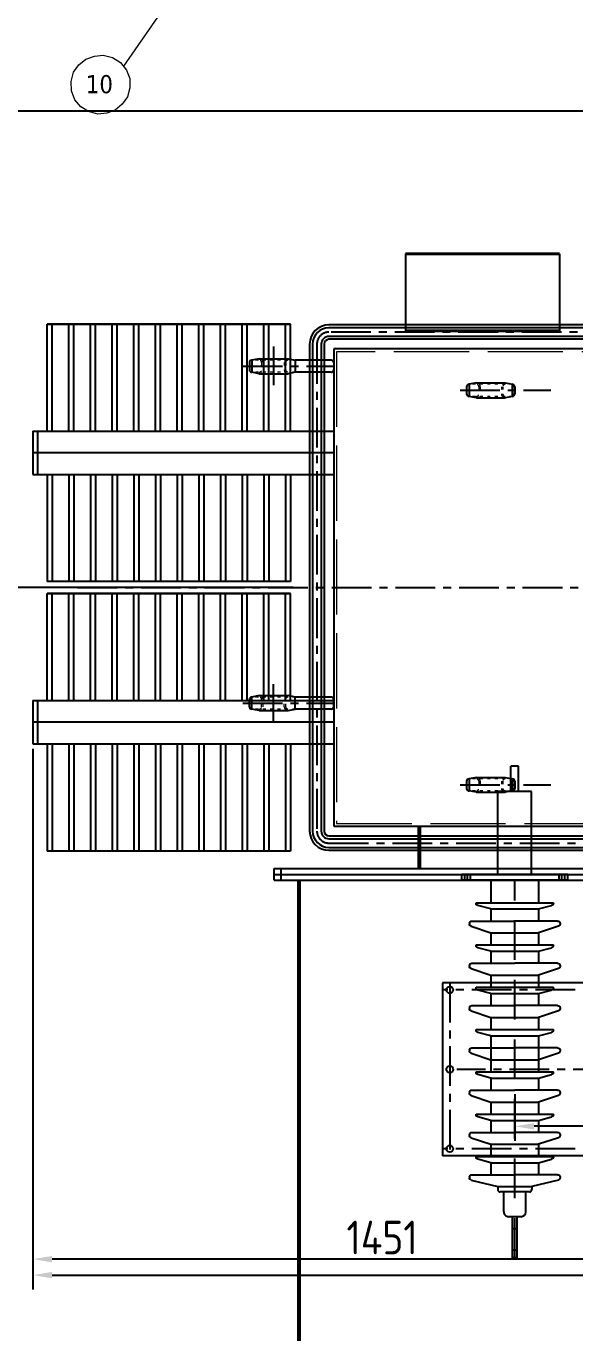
# Model space of a CAD drawing. Header units: millimetres. Extents: x 198976 to 421125, y -418833 to -203687.
# Drawn here: x 200504 to 201644, y -209862 to -207147 of the extents above; entities that cross this region are included whole.
import ezdxf

# ---------------------------------------------------------------- set-up
doc = ezdxf.new("R2010")
doc.units = ezdxf.units.MM
doc.header["$LTSCALE"] = 13
for name, pattern in [('ACAD_ISO02W100', [15, 12, -3]), ('ACAD_ISO03W100', [1.18, 0.47, -0.71]), ('CENTER', [50.8, 31.75, -6.35, 6.35, -6.35]), ('CENTERX2', [101.6, 63.5, -12.7, 12.7, -12.7]), ('HIDDEN', [9.525, 6.35, -3.175])]:
    doc.linetypes.add(name, pattern=pattern)
doc.layers.get('0').update_dxf_attribs({"color": 1, "linetype": 'CENTER'})
doc.layers.add('1', color=4, linetype='Continuous')
doc.layers.add('4', color=2, linetype='HIDDEN')
doc.layers.add('标注、文本', color=3, linetype='Continuous', lineweight=25)
doc.layers.add('铁心', color=3, linetype='Continuous', lineweight=0)
doc.styles.get("Standard").update_dxf_attribs({"font": 'gbenor.shx', "bigfont": 'gbcbig.shx'})
doc.styles.add('Tahoma_txtstyle_37.59_0_0', font='tahoma.ttf')
doc.dimstyles.new('1-15', dxfattribs={"dimscale": 20, "dimtxt": 3.5, "dimasz": 2, "dimexe": 1.5, "dimexo": 0.5, "dimgap": 0.5, "dimtad": 1, "dimtoh": 1, "dimdec": 1, "dimdsep": 46, "dimtxsty": 'Standard', "dimcen": 2.5, "dimclrd": 3, "dimclre": 3, "dimclrt": 3, "dimadec": 0, "dimazin": 2, "dimtfac": 1, "dimtdec": 1, "dimtmove": 0, "dimatfit": 2, "dimfxl": 1, "dimarcsym": 0})

# ---------------------------------------------------------------- blocks, each defined once
blk = doc.blocks.new('12605')
at = {"ltscale": 2}
blk.add_line((185165, -217407.2), (184540, -217407.2), dxfattribs=at)
at = {"layer": '1', "ltscale": 8}
for p, q in [((184570, -217139.7), (185065, -217139.7)), ((185075, -217139.7), (184570, -217139.7)), ((184570, -217362.2), (184570, -217139.7)), ((184570, -217139.7), (185075, -217139.7)), ((184580, -217362.2), (184580, -217139.7)), ((184615, -217362.2), (184615, -217139.7)), ((184625, -217362.2), (184625, -217139.7)), ((184660, -217362.2), (184660, -217139.7)), ((184670, -217362.2), (184670, -217139.7)), ((184705, -217362.2), (184705, -217139.7)), ((184715, -217362.2), (184715, -217139.7)), ((184750, -217362.2), (184750, -217139.7)), ((184760, -217362.2), (184760, -217139.7)), ((184795, -217362.2), (184795, -217139.7)), ((184805, -217362.2), (184805, -217139.7)), ((184840, -217362.2), (184840, -217139.7)), ((184850, -217362.2), (184850, -217139.7)), ((184885, -217362.2), (184885, -217139.7)), ((184895, -217362.2), (184895, -217139.7)), ((184930, -217362.2), (184930, -217139.7)), ((184940, -217362.2), (184940, -217139.7)), ((184975, -217362.2), (184975, -217139.7)), ((184985, -217362.2), (184985, -217139.7)), ((185020, -217362.2), (185020, -217139.7)), ((185030, -217362.2), (185030, -217139.7)), ((185065, -217362.2), (185065, -217139.7)), ((185075, -217362.2), (185075, -217139.7)), ((184540, -217362.2), (185165, -217362.2)), ((184540, -217452.2), (185165, -217452.2)), ((184570, -217452.2), (184570, -217674.7)), ((184580, -217452.2), (184580, -217674.7)), ((184615, -217452.2), (184615, -217674.7)), ((184625, -217452.2), (184625, -217674.7)), ((184660, -217452.2), (184660, -217674.7)), ((184670, -217452.2), (184670, -217674.7)), ((184705, -217452.2), (184705, -217674.7)), ((184715, -217452.2), (184715, -217674.7)), ((184750, -217452.2), (184750, -217674.7)), ((184760, -217452.2), (184760, -217674.7)), ((184795, -217452.2), (184795, -217674.7)), ((184805, -217452.2), (184805, -217674.7)), ((184840, -217452.2), (184840, -217674.7)), ((184850, -217452.2), (184850, -217674.7)), ((184885, -217452.2), (184885, -217674.7)), ((184895, -217452.2), (184895, -217674.7)), ((184930, -217452.2), (184930, -217674.7)), ((184940, -217452.2), (184940, -217674.7)), ((184975, -217452.2), (184975, -217674.7)), ((184985, -217452.2), (184985, -217674.7)), ((185020, -217452.2), (185020, -217674.7)), ((185030, -217452.2), (185030, -217674.7)), ((185065, -217452.2), (185065, -217674.7)), ((185075, -217452.2), (185075, -217674.7)), ((185075, -217674.7), (184570, -217674.7))]:
    blk.add_line(p, q, dxfattribs=at)
at = {"layer": '1', "ltscale": 4}
for p, q in [((184540, -217362.2), (184540, -217452.2)), ((184550, -217362.2), (184550, -217452.2))]:
    blk.add_line(p, q, dxfattribs=at)
blk = doc.blocks.new('*D860')
at = {"layer": 'Defpoints', "color": 0, "transparency": 16777216}
for p in [(201519, -209356.5), (201969, -209356.5), (201519, -209433.2)]:
    blk.add_point(p, dxfattribs=at)
at = {"layer": '标注、文本', "color": 3, "lineweight": -2, "transparency": 16777216}
for p, q in [((201519, -209366.5), (201519, -209463.2)), ((201969, -209366.5), (201969, -209463.2)), ((201929, -209433.2), (201559, -209433.2))]:
    blk.add_line(p, q, dxfattribs=at)
at = {"layer": '标注、文本', "color": 3, "transparency": 16777216}
for points in [[(201559, -209426.5), (201559, -209439.9), (201519, -209433.2)], [(201929, -209426.5), (201929, -209439.9), (201969, -209433.2)]]:
    blk.add_solid(points, dxfattribs=at)
at = {"layer": '标注、文本', "color": 3, "transparency": 16777216, "insert": (201744, -209388.2), "char_height": 70, "attachment_point": 5}
blk.add_mtext('450', dxfattribs=at)
blk = doc.blocks.new('*D868')
at = {"layer": 'Defpoints', "color": 0, "transparency": 16777216}
for p in [(200518, -208638.5), (201969, -208859.5), (200518, -209709.3)]:
    blk.add_point(p, dxfattribs=at)
at = {"layer": '标注、文本', "color": 3, "lineweight": -2, "transparency": 16777216}
for p, q in [((200518, -208648.5), (200518, -209739.3)), ((201969, -208869.5), (201969, -209739.3)), ((201929, -209709.3), (200558, -209709.3))]:
    blk.add_line(p, q, dxfattribs=at)
at = {"layer": '标注、文本', "color": 3, "transparency": 16777216}
for points in [[(200558, -209702.7), (200558, -209716), (200518, -209709.3)], [(201929, -209702.7), (201929, -209716), (201969, -209709.3)]]:
    blk.add_solid(points, dxfattribs=at)
at = {"layer": '标注、文本', "color": 3, "transparency": 16777216, "insert": (201243.5, -209664.3), "char_height": 70, "attachment_point": 5}
blk.add_mtext('1451', dxfattribs=at)
blk = doc.blocks.new('*D869')
at = {"layer": 'Defpoints', "color": 0, "transparency": 16777216}
for p in [(200518, -208638.5), (203420, -208638.5), (203420, -209742.5)]:
    blk.add_point(p, dxfattribs=at)
at = {"layer": '标注、文本', "color": 3, "lineweight": -2, "transparency": 16777216}
for p, q in [((200518, -208648.5), (200518, -209772.5)), ((203420, -208648.5), (203420, -209772.5)), ((200558, -209742.5), (203380, -209742.5))]:
    blk.add_line(p, q, dxfattribs=at)
at = {"layer": '标注、文本', "color": 3, "transparency": 16777216}
for points in [[(200558, -209735.8), (200558, -209749.2), (200518, -209742.5)], [(203380, -209735.8), (203380, -209749.2), (203420, -209742.5)]]:
    blk.add_solid(points, dxfattribs=at)
at = {"layer": '标注、文本', "color": 3, "transparency": 16777216, "insert": (201969, -209697.5), "char_height": 70, "attachment_point": 5}
blk.add_mtext('2902', dxfattribs=at)
blk = doc.blocks.new('*D870')
at = {"layer": 'Defpoints', "color": 0, "transparency": 16777216}
for p in [(200362.4, -208313.5), (201069, -208313.5), (201069, -210211.5)]:
    blk.add_point(p, dxfattribs=at)
at = {"layer": '标注、文本', "color": 3, "lineweight": -2, "transparency": 16777216}
for p, q in [((201059, -208313.5), (200332.4, -208313.5)), ((200362.4, -210171.5), (200362.4, -208353.5)), ((201059, -210211.5), (200332.4, -210211.5))]:
    blk.add_line(p, q, dxfattribs=at)
at = {"layer": '标注、文本', "color": 3, "transparency": 16777216}
for points in [[(200355.7, -208353.5), (200369, -208353.5), (200362.4, -208313.5)], [(200355.7, -210171.5), (200369, -210171.5), (200362.4, -210211.5)]]:
    blk.add_solid(points, dxfattribs=at)
at = {"layer": '标注、文本', "color": 3, "transparency": 16777216, "insert": (200317.4, -209262.5), "char_height": 70, "attachment_point": 5, "rotation": 90}
blk.add_mtext('1898', dxfattribs=at)
blk = doc.blocks.new('*D871')
at = {"layer": 'Defpoints', "color": 0, "transparency": 16777216}
for p in [(200203.3, -207323.5), (201969, -207323.5), (201073, -210211.5)]:
    blk.add_point(p, dxfattribs=at)
at = {"layer": '标注、文本', "color": 3, "lineweight": -2, "transparency": 16777216}
for p, q in [((201959, -207323.5), (200173.3, -207323.5)), ((200203.3, -210171.5), (200203.3, -207363.5)), ((201063, -210211.5), (200173.3, -210211.5))]:
    blk.add_line(p, q, dxfattribs=at)
at = {"layer": '标注、文本', "color": 3, "transparency": 16777216}
for points in [[(200196.6, -207363.5), (200209.9, -207363.5), (200203.3, -207323.5)], [(200196.6, -210171.5), (200209.9, -210171.5), (200203.3, -210211.5)]]:
    blk.add_solid(points, dxfattribs=at)
at = {"layer": '标注、文本', "color": 3, "transparency": 16777216, "insert": (200158.3, -208767.5), "char_height": 70, "attachment_point": 5, "rotation": 90}
blk.add_mtext('2888', dxfattribs=at)

msp = doc.modelspace()

# ---------------------------------------------------------------- linework, layer by layer
at = {"color": 4, "linetype": 'ByBlock', "lineweight": 40}
for p, q in [((201611.8, -207620.08), (201291.8, -207620.08)), ((201611.8, -207780.08), (201291.8, -207780.08))]:
    msp.add_line(p, q, dxfattribs=at)
at = {"layer": '1', "color": 1, "linetype": 'CENTERX2', "lineweight": -3, "ltscale": 0.1}
for p, q in [((202804.99, -207782.53), (201132.99, -207782.53)), ((201017.99, -207812.2), (201017.99, -207892.89)), ((201107.99, -207807.53), (201107.99, -208819.53)), ((200954.37, -207853.53), (201142.99, -207853.53)), ((201405.36, -207903.53), (201593.98, -207903.53)), ((200610.76, -208313.53), (203327.21, -208313.53)), ((201017.99, -208594.87), (201017.99, -208514.18)), ((200954.37, -208553.53), (201142.99, -208553.53)), ((201405.36, -208723.53), (201593.98, -208723.53)), ((201132.99, -208844.53), (202804.99, -208844.53)), ((201033.99, -208921.53), (201033.99, -208897.53)), ((201383.99, -209134.78), (201383.99, -209494.78)), ((202568.99, -209149.78), (201368.99, -209149.78)), ((202514.99, -209314.78), (201398.43, -209314.78)), ((202568.99, -209479.78), (201368.99, -209479.78))]:
    msp.add_line(p, q, dxfattribs=at)
at = {"layer": '1', "color": 0}
for p, q in [((201526.99, -208684.53), (201510.99, -208684.53)), ((201510.99, -208737.53), (201510.99, -208684.53)), ((201526.99, -208737.53), (201526.99, -208684.53)), ((201553.99, -208737.53), (201483.99, -208737.53)), ((201483.99, -208909.53), (201483.99, -208737.53)), ((201553.99, -208909.53), (201553.99, -208737.53)), ((201628.99, -208909.53), (201408.99, -208909.53)), ((201408.99, -208921.53), (201408.99, -208909.53)), ((201628.99, -208921.53), (201408.99, -208921.53)), ((201613.99, -208921.53), (201423.99, -208921.53)), ((201469.49, -208921.53), (201469.49, -208968.4)), ((201568.49, -208921.53), (201568.49, -208968.4)), ((201628.99, -208921.53), (201628.99, -208909.53)), ((201438.8, -208968.4), (201599.18, -208968.4)), ((201438.8, -208969.54), (201438.8, -208968.4)), ((201469.49, -208981.52), (201442.47, -208974.33)), ((201469.49, -208981.52), (201568.49, -208981.52)), ((201469.49, -208981.52), (201469.49, -209006.52)), ((201568.49, -208981.52), (201595.5, -208974.33)), ((201568.49, -208981.52), (201568.49, -209006.52)), ((201599.18, -208969.54), (201599.18, -208968.4)), ((201424.94, -209011.47), (201424.94, -209012.85)), ((201429.89, -209006.52), (201518.99, -209006.52)), ((201608.08, -209006.52), (201518.99, -209006.52)), ((201613.04, -209011.47), (201613.04, -209012.85)), ((201428.32, -209017.55), (201469.49, -209031.27)), ((201469.49, -209031.27), (201568.49, -209031.27)), ((201469.49, -209031.27), (201469.49, -209056.27)), ((201609.65, -209017.55), (201568.49, -209031.27)), ((201568.49, -209031.27), (201568.49, -209056.27)), ((201438.8, -209056.27), (201599.18, -209056.27)), ((201438.8, -209057.42), (201438.8, -209056.27)), ((201469.49, -209069.39), (201442.47, -209062.2)), ((201568.49, -209069.39), (201595.5, -209062.2)), ((201599.18, -209057.42), (201599.18, -209056.27)), ((201429.89, -209094.4), (201518.99, -209094.4)), ((201469.49, -209069.39), (201568.49, -209069.39)), ((201469.49, -209069.39), (201469.49, -209094.4)), ((201608.08, -209094.4), (201518.99, -209094.4)), ((201568.49, -209069.39), (201568.49, -209094.4)), ((201424.94, -209099.35), (201424.94, -209100.73)), ((201428.32, -209105.42), (201469.49, -209119.15)), ((201469.49, -209119.15), (201469.49, -209144.15)), ((201469.49, -209119.15), (201568.49, -209119.15)), ((201469.49, -209119.15), (201469.49, -209144.15)), ((201609.65, -209105.43), (201568.49, -209119.15)), ((201568.49, -209119.15), (201568.49, -209144.15)), ((201568.49, -209119.15), (201568.49, -209144.15)), ((201613.04, -209099.34), (201613.04, -209100.73)), ((201438.8, -209144.15), (201599.18, -209144.15)), ((201438.8, -209145.3), (201438.8, -209144.15)), ((201438.8, -209144.15), (201599.18, -209144.15)), ((201438.8, -209145.3), (201438.8, -209144.15)), ((201599.18, -209145.3), (201599.18, -209144.15)), ((201599.18, -209145.3), (201599.18, -209144.15)), ((201469.49, -209157.27), (201442.47, -209150.08)), ((201469.49, -209157.27), (201442.47, -209150.08)), ((201469.49, -209157.27), (201568.49, -209157.27)), ((201469.49, -209157.27), (201469.49, -209182.27)), ((201469.49, -209157.27), (201568.49, -209157.27)), ((201568.49, -209157.27), (201595.5, -209150.08)), ((201568.49, -209157.27), (201595.5, -209150.08)), ((201568.49, -209157.27), (201568.49, -209182.27)), ((201424.94, -209187.22), (201424.94, -209188.6)), ((201428.32, -209193.3), (201469.49, -209207.02)), ((201429.89, -209182.27), (201518.99, -209182.27)), ((201608.08, -209182.27), (201518.99, -209182.27)), ((201609.65, -209193.3), (201568.49, -209207.02)), ((201613.04, -209187.22), (201613.04, -209188.61)), ((201469.49, -209207.02), (201568.49, -209207.02)), ((201469.49, -209207.02), (201469.49, -209232.03)), ((201568.49, -209207.02), (201568.49, -209232.03)), ((201438.8, -209232.03), (201599.18, -209232.03)), ((201438.8, -209233.17), (201438.8, -209232.03)), ((201469.49, -209245.14), (201442.47, -209237.95)), ((201469.49, -209245.14), (201568.49, -209245.14)), ((201469.49, -209245.14), (201469.49, -209270.15)), ((201568.49, -209245.14), (201595.5, -209237.95)), ((201568.49, -209245.14), (201568.49, -209270.15)), ((201599.18, -209233.17), (201599.18, -209232.03)), ((201424.94, -209275.1), (201424.94, -209276.48)), ((201428.32, -209281.18), (201469.49, -209294.9)), ((201429.89, -209270.15), (201518.99, -209270.15)), ((201469.49, -209271.53), (201469.49, -209314.44)), ((201608.08, -209270.15), (201518.99, -209270.15)), ((201568.49, -209271.53), (201568.49, -209314.44)), ((201609.65, -209281.18), (201568.49, -209294.9)), ((201613.04, -209275.1), (201613.04, -209276.48)), ((201469.49, -209294.9), (201469.49, -209319.9)), ((201469.49, -209294.9), (201568.49, -209294.9)), ((201469.49, -209294.9), (201469.49, -209319.9)), ((201568.49, -209294.9), (201568.49, -209319.9)), ((201568.49, -209294.9), (201568.49, -209319.9)), ((201438.8, -209319.9), (201599.18, -209319.9)), ((201438.8, -209321.05), (201438.8, -209319.9)), ((201438.8, -209319.9), (201599.18, -209319.9)), ((201438.8, -209321.05), (201438.8, -209319.9)), ((201469.49, -209333.02), (201442.47, -209325.83)), ((201469.49, -209333.02), (201442.47, -209325.83)), ((201469.49, -209333.02), (201568.49, -209333.02)), ((201469.49, -209333.02), (201469.49, -209358.02)), ((201469.49, -209333.02), (201568.49, -209333.02)), ((201568.49, -209333.02), (201595.5, -209325.83)), ((201568.49, -209333.02), (201595.5, -209325.83)), ((201568.49, -209333.02), (201568.49, -209358.02)), ((201599.18, -209321.05), (201599.18, -209319.9)), ((201599.18, -209321.05), (201599.18, -209319.9)), ((201424.94, -209362.97), (201424.94, -209364.36)), ((201429.89, -209358.02), (201518.99, -209358.02)), ((201608.08, -209358.02), (201518.99, -209358.02)), ((201613.04, -209362.97), (201613.04, -209364.36)), ((201428.32, -209369.05), (201469.49, -209382.77)), ((201469.49, -209382.77), (201568.49, -209382.77)), ((201469.49, -209382.77), (201469.49, -209407.78)), ((201609.65, -209369.05), (201568.49, -209382.77)), ((201568.49, -209382.77), (201568.49, -209407.78)), ((201438.8, -209407.78), (201599.18, -209407.78)), ((201438.8, -209408.92), (201438.8, -209407.78)), ((201469.49, -209420.9), (201442.47, -209413.71)), ((201469.49, -209420.9), (201568.49, -209420.9)), ((201469.49, -209420.9), (201469.49, -209445.9)), ((201568.49, -209420.9), (201595.5, -209413.71)), ((201568.49, -209420.9), (201568.49, -209445.9)), ((201599.18, -209408.92), (201599.18, -209407.78)), ((201429.89, -209445.9), (201518.99, -209445.9)), ((201608.08, -209445.9), (201518.99, -209445.9)), ((201424.94, -209450.85), (201424.94, -209452.23)), ((201428.32, -209456.93), (201469.49, -209470.65)), ((201469.49, -209470.65), (201568.49, -209470.65)), ((201469.49, -209470.65), (201469.49, -209495.65)), ((201609.65, -209456.93), (201568.49, -209470.65)), ((201568.49, -209470.65), (201568.49, -209495.65)), ((201613.04, -209450.85), (201613.04, -209452.23)), ((201438.8, -209495.65), (201599.18, -209495.65)), ((201438.8, -209496.8), (201438.8, -209495.65)), ((201469.49, -209508.77), (201442.47, -209501.58)), ((201568.49, -209508.77), (201595.5, -209501.58)), ((201599.18, -209496.8), (201599.18, -209495.65)), ((201469.49, -209508.77), (201568.49, -209508.77)), ((201469.49, -209508.77), (201469.49, -209533.78)), ((201568.49, -209508.77), (201568.49, -209533.78)), ((201424.94, -209538.73), (201424.94, -209540.11)), ((201428.32, -209544.8), (201483.54, -209558.52)), ((201429.89, -209533.78), (201518.99, -209533.78)), ((201608.08, -209533.78), (201518.99, -209533.78)), ((201609.65, -209544.8), (201554.43, -209558.53)), ((201613.04, -209538.72), (201613.04, -209540.11)), ((201483.54, -209558.52), (201483.54, -209564.53)), ((201483.54, -209558.53), (201554.43, -209558.53)), ((201549.43, -209569.53), (201488.54, -209569.53)), ((201496.06, -209611.03), (201496.06, -209569.53)), ((201541.92, -209611.03), (201541.92, -209569.53)), ((201554.43, -209558.53), (201554.43, -209564.53)), ((201531.92, -209621.03), (201506.06, -209621.03)), ((201513.99, -209706.53), (201513.99, -209621.03)), ((201523.99, -209706.53), (201523.99, -209621.03)), ((201523.99, -209706.53), (201513.99, -209706.53))]:
    msp.add_line(p, q, dxfattribs=at)
at = {"layer": '1', "color": 1, "linetype": 'CENTERX2', "lineweight": -3, "ltscale": 0.1}
for centre, start, end in [((201132.99, -207807.53), 90, 180), ((201132.99, -208819.53), 180, 270)]:
    msp.add_arc(centre, 25, start, end, dxfattribs=at)
at = {"layer": '1', "color": 0}
for centre, radius, start, end in [((201488.54, -209564.53), 5, 179.99613, 269.99613), ((201549.43, -209564.53), 5, 269.99613, 0), ((201506.06, -209611.03), 10, 179.99613, 270), ((201531.92, -209611.03), 10, 270, 359.99613)]:
    msp.add_arc(centre, radius, start, end, dxfattribs=at)
at = {"layer": '1', "color": 0, "extrusion": (0, 0, -1)}
for centre, major_axis, start_param, end_param in [((201443.75, -208969.54), (-3.5, -3.5), -0.5252979, 0.7853981), ((201594.23, -208969.54), (3.5, -3.5), 5.497787, 6.808483), ((201429.89, -209011.47), (-3.5, -3.5), 0.7853981, 2.3561944), ((201429.89, -209012.85), (3.5, -3.5), 1.1071486, 2.3561944), ((201608.08, -209011.47), (-3.5, -3.5), 2.3561942, 3.9269907), ((201608.08, -209012.85), (-3.5, -3.5), 3.9269907, 5.1760363), ((201443.75, -209057.42), (-3.5, -3.5), -0.5252979, 0.7853981), ((201594.23, -209057.42), (3.5, -3.5), 5.497787, 6.808483), ((201429.89, -209099.35), (-3.5, -3.5), 0.7853981, 2.3561944), ((201608.08, -209099.34), (-3.5, -3.5), 2.3561942, 3.9269907), ((201429.89, -209100.73), (3.5, -3.5), 1.1071486, 2.3561944), ((201608.08, -209100.73), (-3.5, -3.5), 3.9269907, 5.1760363), ((201443.75, -209145.3), (-3.5, -3.5), -0.5252979, 0.7853981), ((201443.75, -209145.3), (-3.5, -3.5), -0.5252979, 0.7853981), ((201594.23, -209145.3), (3.5, -3.5), 5.497787, 6.808483), ((201594.23, -209145.3), (3.5, -3.5), 5.497787, 6.808483), ((201429.89, -209187.22), (-3.5, -3.5), 0.7853981, 2.3561944), ((201429.89, -209188.6), (3.5, -3.5), 1.1071486, 2.3561944), ((201608.08, -209187.22), (-3.5, -3.5), 2.3561942, 3.9269907), ((201608.08, -209188.61), (-3.5, -3.5), 3.9269907, 5.1760363), ((201443.75, -209233.17), (-3.5, -3.5), -0.5252979, 0.7853981), ((201594.23, -209233.17), (3.5, -3.5), 5.497787, 6.808483), ((201429.89, -209275.1), (-3.5, -3.5), 0.7853981, 2.3561944), ((201429.89, -209276.48), (3.5, -3.5), 1.1071486, 2.3561944), ((201608.08, -209275.1), (-3.5, -3.5), 2.3561942, 3.9269907), ((201608.08, -209276.48), (-3.5, -3.5), 3.9269907, 5.1760363), ((201443.75, -209321.05), (-3.5, -3.5), -0.5252979, 0.7853981), ((201443.75, -209321.05), (-3.5, -3.5), -0.5252979, 0.7853981), ((201594.23, -209321.05), (3.5, -3.5), 5.497787, 6.808483), ((201594.23, -209321.05), (3.5, -3.5), 5.497787, 6.808483), ((201429.89, -209362.97), (-3.5, -3.5), 0.7853981, 2.3561944), ((201429.89, -209364.36), (3.5, -3.5), 1.1071486, 2.3561944), ((201608.08, -209362.97), (-3.5, -3.5), 2.3561942, 3.9269907), ((201608.08, -209364.36), (-3.5, -3.5), 3.9269907, 5.1760363), ((201443.75, -209408.92), (-3.5, -3.5), -0.5252979, 0.7853981), ((201594.23, -209408.92), (3.5, -3.5), 5.497787, 6.808483), ((201429.89, -209450.85), (-3.5, -3.5), 0.7853981, 2.3561944), ((201608.08, -209450.85), (-3.5, -3.5), 2.3561942, 3.9269907), ((201429.89, -209452.23), (3.5, -3.5), 1.1071486, 2.3561944), ((201608.08, -209452.23), (-3.5, -3.5), 3.9269907, 5.1760363), ((201443.75, -209496.8), (-3.5, -3.5), -0.5252979, 0.7853981), ((201594.23, -209496.8), (3.5, -3.5), 5.497787, 6.808483), ((201429.89, -209538.73), (-3.5, -3.5), 0.7853981, 2.3561944), ((201429.89, -209540.11), (3.5, -3.5), 1.1071486, 2.3561944), ((201608.08, -209538.72), (-3.5, -3.5), 2.3561942, 3.9269907), ((201608.08, -209540.11), (-3.5, -3.5), 3.9269907, 5.1760363)]:
    msp.add_ellipse(centre, major_axis=major_axis, ratio=1, start_param=start_param, end_param=end_param, dxfattribs=at)
at = {"layer": '4', "color": 1}
for p, q in [((201414.99, -208921.53), (201414.99, -208909.53)), ((201420.99, -208921.53), (201420.99, -208909.53)), ((201426.99, -208921.53), (201426.99, -208909.53)), ((201518.99, -209706.53), (201518.99, -208921.53)), ((201610.99, -208921.53), (201610.99, -208909.53)), ((201616.99, -208921.53), (201616.99, -208909.53)), ((201622.99, -208921.53), (201622.99, -208909.53)), ((201523.99, -209646.03), (201513.99, -209646.03)), ((201523.99, -209690.53), (201513.99, -209690.53))]:
    msp.add_line(p, q, dxfattribs=at)
at = {"layer": '标注、文本'}
for p, q in [((201291.8, -207620.08), (201291.8, -207780.08)), ((201611.8, -207620.08), (201611.8, -207780.08)), ((202804.99, -207767.53), (201132.99, -207767.53)), ((202804.99, -207773.53), (201132.99, -207773.53)), ((202804.99, -207791.53), (201132.99, -207791.53)), ((201092.99, -207807.53), (201092.99, -208819.53)), ((201098.99, -207807.53), (201098.99, -208819.53)), ((201116.99, -207807.53), (201116.99, -208819.53)), ((201122.99, -207807.53), (201122.99, -208819.53)), ((202804.99, -207797.53), (201132.99, -207797.53)), ((202794.99, -207817.53), (201142.99, -207817.53)), ((201142.99, -207817.53), (201142.99, -208809.53)), ((200968, -207846.03), (200968, -207861.03)), ((200988.24, -207838.03), (200973.24, -207841.03)), ((200973.24, -207841.03), (200973.24, -207866.03)), ((200988.24, -207838.03), (201048.24, -207838.03)), ((201048.24, -207838.03), (201063.24, -207841.03)), ((201137.99, -207841.03), (201063.24, -207841.03)), ((201063.24, -207841.03), (201063.24, -207866.03)), ((201142.99, -207846.03), (201142.99, -207861.03)), ((200988.24, -207869.03), (200973.24, -207866.03)), ((200988.24, -207869.03), (201048.24, -207869.03)), ((201063.24, -207866.03), (201048.24, -207869.03)), ((201137.99, -207866.03), (201063.24, -207866.03)), ((201418.99, -207896.03), (201418.99, -207911.03)), ((201439.24, -207888.03), (201424.24, -207891.03)), ((201424.24, -207891.03), (201424.24, -207916.03)), ((201439.24, -207888.03), (201499.24, -207888.03)), ((201499.24, -207888.03), (201514.24, -207891.03)), ((201513.74, -207891.03), (201513.74, -207916.03)), ((201514.24, -207891.03), (201514.24, -207916.03)), ((201518.98, -207896.03), (201518.98, -207911.03)), ((201439.24, -207919.03), (201424.24, -207916.03)), ((201439.24, -207919.03), (201499.24, -207919.03)), ((201514.24, -207916.03), (201499.24, -207919.03)), ((200968, -208561.03), (200968, -208546.03)), ((200988.24, -208538.03), (200973.24, -208541.03)), ((200973.24, -208566.03), (200973.24, -208541.03)), ((200988.24, -208538.03), (201048.24, -208538.03)), ((201063.24, -208541.03), (201048.24, -208538.03)), ((201137.99, -208541.03), (201063.24, -208541.03)), ((201063.24, -208566.03), (201063.24, -208541.03)), ((201142.99, -208561.03), (201142.99, -208546.03)), ((200988.24, -208569.03), (200973.24, -208566.03)), ((200988.24, -208569.03), (201048.24, -208569.03)), ((201048.24, -208569.03), (201063.24, -208566.03)), ((201137.99, -208566.03), (201063.24, -208566.03)), ((201439.24, -208708.03), (201424.24, -208711.03)), ((201424.24, -208711.03), (201424.24, -208736.03)), ((201439.24, -208708.03), (201499.24, -208708.03)), ((201499.24, -208708.03), (201514.24, -208711.03)), ((201513.74, -208711.03), (201513.74, -208736.03)), ((201514.24, -208711.03), (201514.24, -208736.03)), ((201418.99, -208716.03), (201418.99, -208731.03)), ((201439.24, -208739.03), (201424.24, -208736.03)), ((201439.24, -208739.03), (201499.24, -208739.03)), ((201514.24, -208736.03), (201499.24, -208739.03)), ((201518.98, -208716.03), (201518.98, -208731.03)), ((201142.99, -208809.53), (202794.99, -208809.53)), ((201318.99, -208897.53), (201318.99, -208809.53)), ((201322.99, -208897.53), (201322.99, -208809.53)), ((201132.99, -208829.53), (202804.99, -208829.53)), ((201132.99, -208835.53), (202804.99, -208835.53)), ((201132.99, -208853.53), (202804.99, -208853.53)), ((201132.99, -208859.53), (202804.99, -208859.53)), ((201018.99, -208921.53), (201018.99, -208897.53)), ((201018.99, -208897.53), (202918.99, -208897.53)), ((201018.99, -208909.53), (202918.99, -208909.53)), ((201018.99, -208921.53), (202918.99, -208921.53)), ((201068.99, -210211.53), (201068.99, -208921.53)), ((201072.99, -210207.53), (201072.99, -208921.53)), ((202568.99, -209134.78), (201368.99, -209134.78)), ((201368.99, -209134.78), (201368.99, -209494.78)), ((202568.99, -209494.78), (201368.99, -209494.78))]:
    msp.add_line(p, q, dxfattribs=at)
at = {"layer": '标注、文本', "color": 2, "linetype": 'ACAD_ISO03W100', "lineweight": 18}
for p, q in [((201063.24, -207841.03), (200973, -207841.03)), ((200993.24, -207846.03), (200993.24, -207861.03)), ((200996.24, -207846.03), (200996.24, -207861.03)), ((201040.24, -207846.03), (201040.24, -207861.03)), ((201043.24, -207846.03), (201043.24, -207861.03)), ((201063.24, -207866.03), (200973, -207866.03)), ((201514.24, -207891.03), (201423.99, -207891.03)), ((201444.24, -207896.03), (201444.24, -207911.03)), ((201447.24, -207896.03), (201447.24, -207911.03)), ((201491.24, -207896.03), (201491.24, -207911.03)), ((201494.24, -207896.03), (201494.24, -207911.03)), ((201514.24, -207916.03), (201423.99, -207916.03)), ((201063.24, -208541.03), (200973, -208541.03)), ((200993.24, -208561.03), (200993.24, -208546.03)), ((200996.24, -208561.03), (200996.24, -208546.03)), ((201040.24, -208561.03), (201040.24, -208546.03)), ((201043.24, -208561.03), (201043.24, -208546.03)), ((201063.24, -208566.03), (200973, -208566.03)), ((201514.24, -208711.03), (201423.99, -208711.03)), ((201514.24, -208736.03), (201423.99, -208736.03)), ((201444.24, -208716.03), (201444.24, -208731.03)), ((201447.24, -208716.03), (201447.24, -208731.03)), ((201491.24, -208716.03), (201491.24, -208731.03)), ((201494.24, -208716.03), (201494.24, -208731.03))]:
    msp.add_line(p, q, dxfattribs=at)
at = {"layer": '标注、文本', "color": 2, "linetype": 'ACAD_ISO02W100', "lineweight": 13}
for p, q in [((202788.99, -207823.53), (201148.99, -207823.53)), ((201148.99, -207823.53), (201148.99, -208803.53)), ((201148.99, -208803.53), (202788.99, -208803.53))]:
    msp.add_line(p, q, dxfattribs=at)
at = {"layer": '标注、文本'}
for centre in [(201383.99, -209149.78), (201383.99, -209314.78), (201383.99, -209479.78)]:
    msp.add_circle(centre, 7, dxfattribs=at)
for centre, radius, start, end in [((201132.99, -207807.53), 40, 90, 180), ((201132.99, -207807.53), 34, 90, 180), ((201132.99, -207807.53), 16, 90, 180), ((201132.99, -207807.53), 10, 90, 180), ((200973, -207846.03), 5, 90, 180), ((201137.99, -207846.03), 5, 0, 90), ((200973, -207861.03), 5, 180, 270), ((201137.99, -207861.03), 5, 270, 0), ((201423.99, -207896.03), 5, 90, 180), ((201513.98, -207896.03), 5, 0, 90), ((201423.99, -207911.03), 5, 180, 270), ((201513.98, -207911.03), 5, 270, 0), ((200973, -208546.03), 5, 90, 180), ((201137.99, -208546.03), 5, 0, 90), ((200973, -208561.03), 5, 180, 270), ((201137.99, -208561.03), 5, 270, 0), ((201423.99, -208716.03), 5, 90, 180), ((201513.98, -208716.03), 5, 0, 90), ((201423.99, -208731.03), 5, 180, 270), ((201513.98, -208731.03), 5, 270, 0), ((201132.99, -208819.53), 40, 180, 270), ((201132.99, -208819.53), 34, 180, 270), ((201132.99, -208819.53), 16, 180, 270), ((201132.99, -208819.53), 10, 180, 270)]:
    msp.add_arc(centre, radius, start, end, dxfattribs=at)
at = {"layer": '标注、文本', "color": 2, "linetype": 'ACAD_ISO03W100', "lineweight": 18}
for centre, radius, start, end in [((200988.24, -207846.03), 8, 0, 90), ((200988.24, -207846.03), 5, 0, 90), ((201048.24, -207846.03), 8, 90, 180), ((201048.24, -207846.03), 5, 90, 180), ((200988.24, -207861.03), 5, 270, 0), ((200988.24, -207861.03), 8, 270, 0), ((201048.24, -207861.03), 8, 180, 270), ((201048.24, -207861.03), 5, 180, 270), ((201439.24, -207896.03), 8, 0, 90), ((201439.24, -207896.03), 5, 0, 90), ((201499.24, -207896.03), 8, 90, 180), ((201499.24, -207896.03), 5, 90, 180), ((201439.24, -207911.03), 5, 270, 0), ((201439.24, -207911.03), 8, 270, 0), ((201499.24, -207911.03), 8, 180, 270), ((201499.24, -207911.03), 5, 180, 270), ((200988.24, -208546.03), 8, 0, 90), ((200988.24, -208546.03), 5, 0, 90), ((201048.24, -208546.03), 8, 90, 180), ((201048.24, -208546.03), 5, 90, 180), ((200988.24, -208561.03), 5, 270, 0), ((200988.24, -208561.03), 8, 270, 0), ((201048.24, -208561.03), 8, 180, 270), ((201048.24, -208561.03), 5, 180, 270), ((201439.24, -208716.03), 8, 0, 90), ((201439.24, -208716.03), 5, 0, 90), ((201499.24, -208716.03), 8, 90, 180), ((201499.24, -208716.03), 5, 90, 180), ((201439.24, -208731.03), 5, 270, 0), ((201439.24, -208731.03), 8, 270, 0), ((201499.24, -208731.03), 8, 180, 270), ((201499.24, -208731.03), 5, 180, 270)]:
    msp.add_arc(centre, radius, start, end, dxfattribs=at)
at = {"layer": '铁心'}
msp.add_lwpolyline([(201216.42, -206493.05), (200706.18, -207230.07), (200706.18, -207230.07)], dxfattribs=at)
msp.add_lwpolyline([(200605.51, -207299.67), (200598.44, -207280.79), (200597.68, -207261.41), (200602.76, -207242.48), (200613.86, -207227.38), (200628.11, -207215.32), (200645.94, -207208.86), (200664.31, -207206.94), (200683.24, -207212.01), (200699.91, -207222.21), (200712.46, -207237.92), (200719.18, -207255.6), (200719.53, -207274.88), (200714.46, -207293.8), (200703.77, -207309.02), (200689.1, -207320.96), (200671.69, -207327.54), (200652.9, -207329.34), (200633.98, -207324.27), (200617.72, -207314.18)], close=True, dxfattribs=at)

# ---------------------------------------------------------------- block references
at = {"layer": '标注、文本'}
for p in [(15977.99, 9373.69), (15977.99, 8813.69)]:
    msp.add_blockref('12605', p, dxfattribs=at)

# ---------------------------------------------------------------- texts
at = {"layer": '铁心', "style": 'Tahoma_txtstyle_37.59_0_0'}
msp.add_text('10', height=37.589, dxfattribs=at).set_placement((200628.03, -207286.01))

# ---------------------------------------------------------------- dimensions: what is measured, and where the dimension line sits
at = {"layer": '标注、文本'}
for base, p1, p2, picture, middle in [((200203.26, -207323.53), (201072.99, -210211.53), (201968.99, -207323.53), '*D871', (200158.26, -208767.53)), ((200362.38, -208313.53), (201068.99, -210211.53), (201068.99, -208313.53), '*D870', (200317.38, -209262.53))]:
    dim = msp.add_linear_dim(base=base, p1=p1, p2=p2, angle=90, dimstyle='1-15', dxfattribs=at)
    dim.commit()
    dim.dimension.update_dxf_attribs({"geometry": picture, "text_midpoint": middle})
for base, p1, p2, picture, middle in [((200518, -209709.34), (201968.99, -208859.53), (200518, -208638.53), '*D868', (201243.49, -209664.34)), ((203419.97, -209742.49), (200518, -208638.53), (203419.97, -208638.53), '*D869', (201968.99, -209697.49)), ((201518.99, -209433.19), (201968.99, -209356.53), (201518.99, -209356.53), '*D860', (201743.99, -209388.19))]:
    dim = msp.add_linear_dim(base=base, p1=p1, p2=p2, dimstyle='1-15', dxfattribs=at)
    dim.commit()
    dim.dimension.update_dxf_attribs({"geometry": picture, "text_midpoint": middle})

doc.saveas('drawing.dxf')
